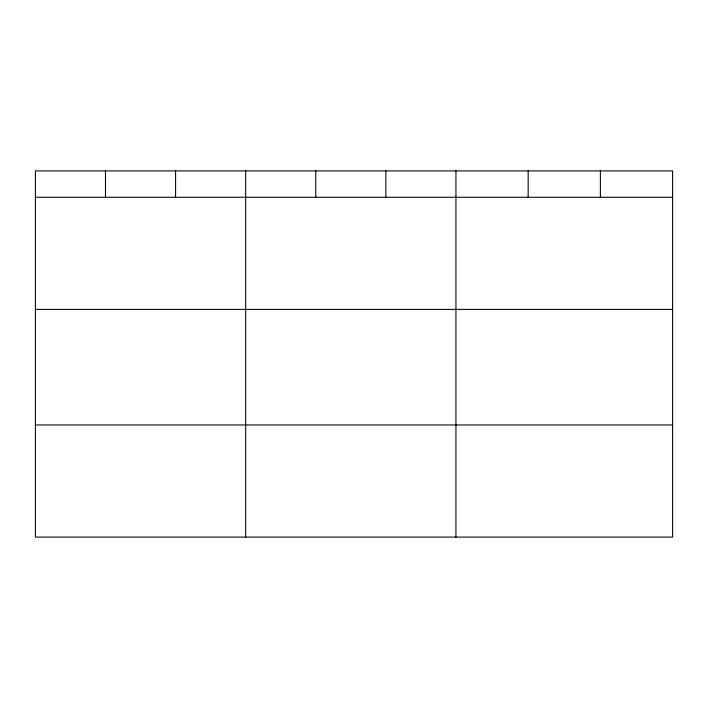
<?xml version="1.0" encoding="UTF-8"?>
<svg xmlns="http://www.w3.org/2000/svg" width="708" height="708" viewBox="0 0 708 708"><rect width="100%" height="100%" fill="white"/><g stroke="black" fill="none" stroke-linecap="round" stroke-linejoin="round"><path stroke-width="1.06" d="M672.6 309.414L672.6 170.893L35.4 170.893L35.4 537.106L672.6 537.106L672.6 309.414L35.4 309.414M35.4 197.258L672.6 197.258M35.4 424.959L672.6 424.959M600.384 170.893L600.384 197.258M528.168 170.893L528.168 197.258M455.952 170.893L455.952 537.106M385.86 170.893L385.86 197.258M315.768 170.893L315.768 197.258M245.676 170.893L245.676 537.106M175.584 170.893L175.584 197.258M105.492 170.893L105.492 197.258"/></g></svg>
